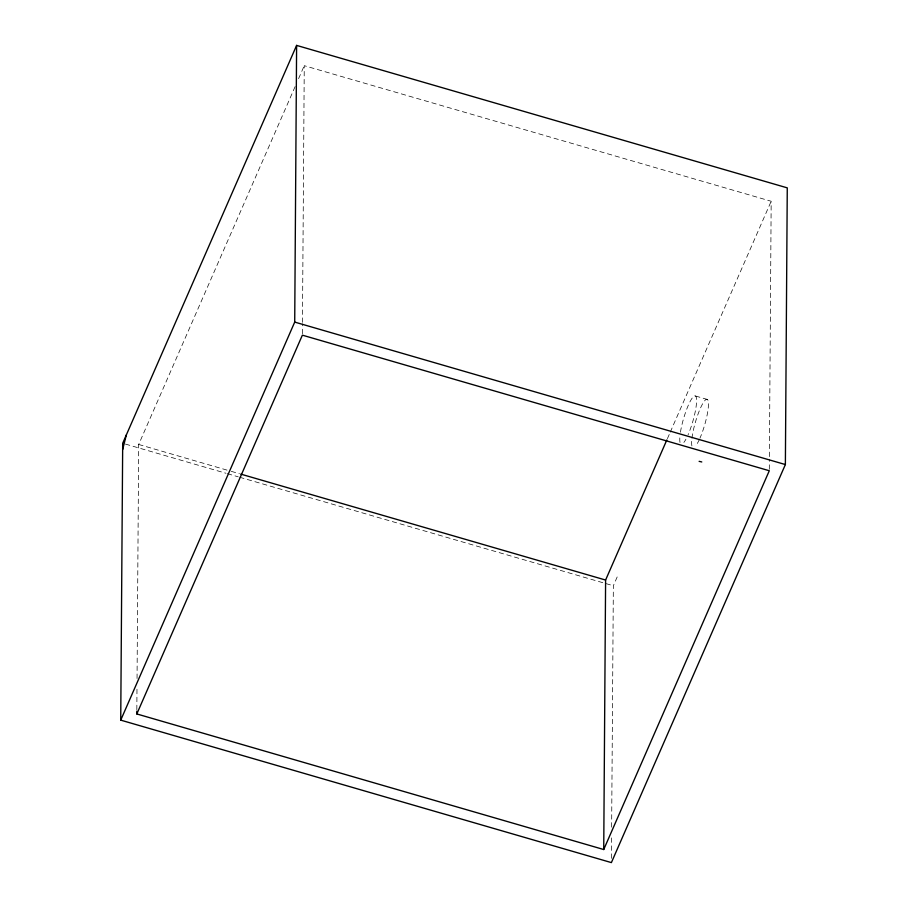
<?xml version="1.0" encoding="UTF-8"?>
<svg xmlns="http://www.w3.org/2000/svg" width="908" height="908" viewBox="0 0 908 908"><rect width="100%" height="100%" fill="white"/><g stroke="black" fill="none" stroke-linecap="round" stroke-linejoin="round"><path stroke-width="0.68" stroke-dasharray="4.54 3.41" d="M136.836 709.693L136.983 688.423M137.051 678.492L138.686 444.466L295.191 86.442M302.387 333.747L302.455 323.816M302.466 322.397L304.259 65.682L771.176 201.258L769.382 457.973M611.413 858.344L611.561 837.074M611.64 827.143L613.354 585.751L617.531 576.137M769.303 469.322L769.371 459.391M298.584 78.656L304.259 65.682M667.414 438.643L669.684 433.457M670.252 432.151L771.176 201.258M695.528 396.013L707.4 399.463M138.686 444.466L229.894 470.946M231.256 471.343L239.428 473.715M125.418 444.069L225.99 473.272M227.352 473.67L238.225 476.825M239.587 477.222L613.354 585.751M680.444 432.208A25.186 4.835 -73.8 0 1 690.466 400.859A25.186 4.835 -73.8 0 1 696.515 402.868A25.186 4.835 -73.8 0 1 688.082 434.739M685.915 439.222A25.186 4.835 -73.8 0 1 683.894 442.4M680.024 442.446A25.186 4.835 -73.8 0 1 680.081 434.841M691.953 438.292A25.186 4.835 -73.8 0 1 701.623 405.672A25.186 4.835 -73.8 0 1 708.433 405.581A25.186 4.835 -73.8 0 1 699.955 438.189M699.41 439.415A25.186 4.835 -73.8 0 1 695.755 445.851M691.896 445.896A25.186 4.835 -73.8 0 1 691.817 439.506"/><path stroke-width="1.36" d="M120.73 720.135L122.694 443.286L296.61 45.4L787.27 187.865L785.375 464.555L611.39 862.6L120.73 720.135L294.714 322.09L296.61 45.4M136.813 713.949L302.375 335.166L769.292 470.741L603.729 849.525L136.813 713.949L136.824 711.112M603.729 849.525L605.602 580.042L666.847 439.937M122.648 449.608L126.325 434.989M699.126 461.355L700.057 461.536M700.465 461.616L701.77 461.968M294.714 322.09L785.375 464.555M240.79 474.112L605.602 580.042"/></g></svg>
